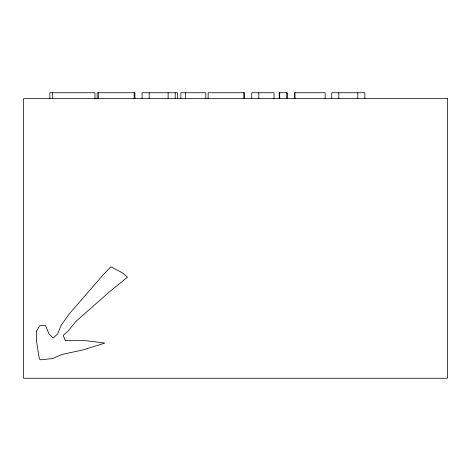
<?xml version="1.0" encoding="UTF-8"?>
<svg xmlns="http://www.w3.org/2000/svg" width="471" height="471" viewBox="0 0 471 471"><rect width="100%" height="100%" fill="white"/><g stroke="black" fill="none" stroke-linecap="round" stroke-linejoin="round"><path stroke-width="0.71" d="M364.842 98.657L364.842 92.746L331.714 92.746L331.714 98.657M357.748 92.746L357.748 98.657M338.808 92.746L338.808 98.657M325.108 98.657L325.108 92.746L294.616 92.746L294.616 98.657M294.993 92.746L294.993 98.657M287.298 98.657L287.298 92.746L279.221 92.746L279.221 98.657M286.81 92.746L286.81 98.657M279.715 92.746L279.715 98.657M274.051 98.657L274.051 92.746L251.714 92.746L251.714 98.657M258.809 92.746L258.809 98.657M244.543 98.657L244.543 92.746L208.129 92.746L208.129 98.657M243.748 92.746L243.748 98.657M205.792 98.657L205.792 92.746L180.846 92.746L180.846 98.657M185.639 92.746L185.639 98.657M177.449 98.657L177.449 92.746L142.089 92.746L142.089 98.657M175.224 92.746L175.224 98.657M168.129 92.746L168.129 98.657M149.183 92.746L149.183 98.657M134.924 98.657L134.924 92.746L97.15 92.746L97.15 98.657M134.129 92.746L134.129 98.657M98.51 92.746L98.51 98.657M95.001 98.657L95.001 92.746L49.832 92.746L49.832 98.657M52.358 92.746L52.358 98.657M36.65 331.042L36.355 340.121L39.393 359.061L40.83 359.773L52.511 358.59L62.06 354.433L83.137 349.894L104.839 343.082L86.193 340.698L65.292 340.657L63.255 335.434L68.413 330.748L75.802 321.505L109.767 291.561L127.523 277.172L122.643 272.956L110.773 266.757L104.356 273.463L70.261 312.726L61.354 324.966L57.515 334.122L53.076 338.043L48.86 333.656L45.493 325.485L39.711 325.673L36.65 331.042M447.45 98.657L23.55 98.657L23.55 378.254L447.45 378.254L447.45 98.657"/></g></svg>
